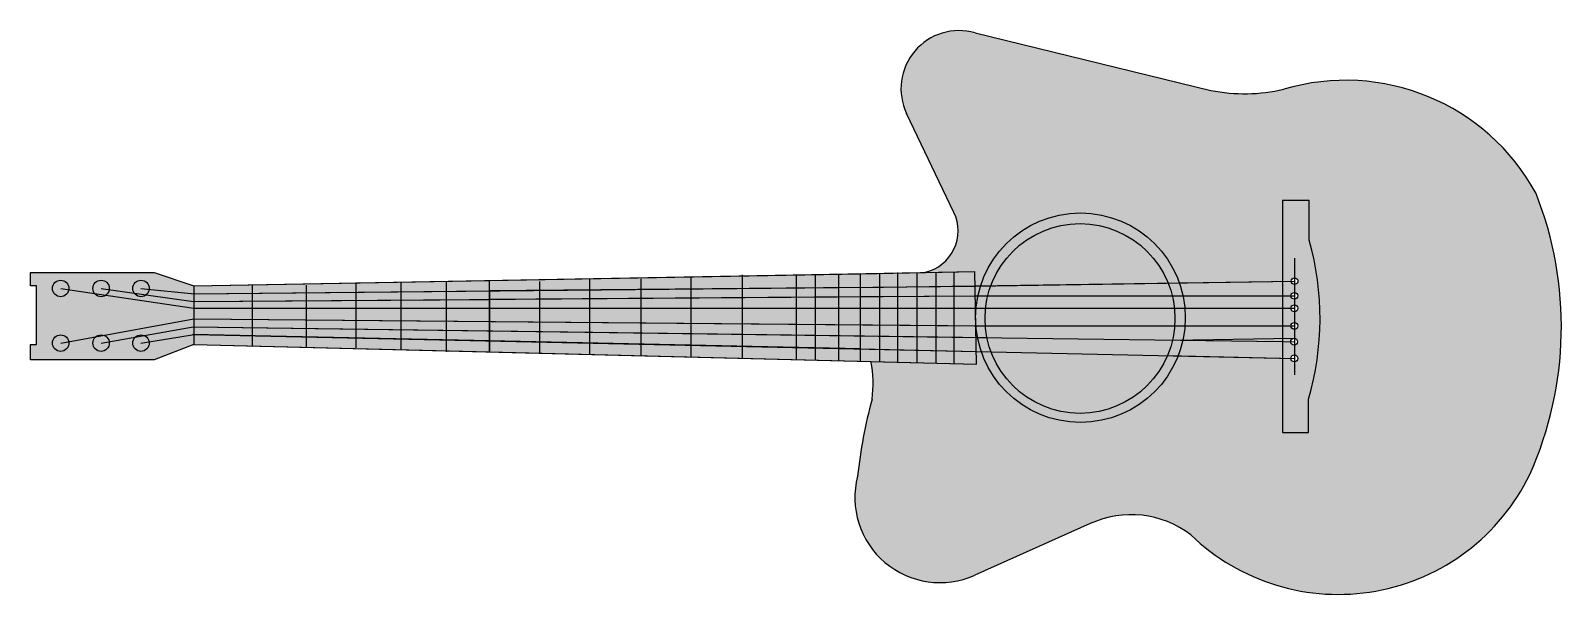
# Model space of a CAD drawing. Header units: millimetres. Extents: x -655 to 237, y -11 to 318.
import ezdxf

# ---------------------------------------------------------------- set-up
doc = ezdxf.new("R2010")
doc.units = ezdxf.units.MM
doc.header["$LTSCALE"] = 0.5
doc.layers.add('尺寸标注', color=7, linetype='Continuous', lineweight=25)

msp = doc.modelspace()

# ---------------------------------------------------------------- hatches: boundary and pattern name
at = {"layer": '尺寸标注', "true_color": 0x4554a5}
h = msp.add_hatch(color=175, dxfattribs=at)
h.dxf.hatch_style = 1
h.paths.add_polyline_path([(222.02, 222.93, 0.354551), (75.03, 283.67, -0.10595), (32.6, 283.03), (-104.79, 316.58, 0.64754), (-144.69, 269.56), (-117.15, 211.92, -0.477142), (-133.79, 177), (-105, 177.54), (-104.83, 168.81), (-101.66, 168.87, -0.720899), (14.2, 170.73), (74.28, 171.7), (74.28, 218.77), (89.9, 218.77), (89.9, 195.65, -0.140193), (89.43, 102.96), (89.43, 83.53), (74.28, 83.53), (74.28, 126.96), (13.46, 128.29, -0.699167), (-101.22, 130.79), (-104.12, 130.85), (-103.98, 123.46), (-165.48, 124.99, -0.081708), (-164.81, 102.96, 0.041487), (-173.26, 58.13, 0.629102), (-105.03, 0.35), (-37.76, 30.43, -0.278081), (20.81, 23.91, 0.510445), (218.4, 59.11, 0.20177)])
at = {"layer": '尺寸标注'}
h = msp.add_hatch(color=256, dxfattribs=at)
h.dxf.hatch_style = 1
h.set_gradient(color1=(69, 84, 165), color2=(0, 0, 0), tint=1, name='CYLINDER')
h.paths.add_polyline_path([(75.03, 283.67, -0.10595), (32.6, 283.03), (-104.79, 316.58, 0.64754), (-144.69, 269.56), (-117.15, 211.92, -0.477142), (-133.79, 177), (-105, 177.54), (-104.83, 168.81), (-101.66, 168.87, -0.720899), (14.2, 170.73), (74.28, 171.7), (74.28, 218.77), (89.9, 218.77), (89.9, 195.65, -0.140193), (89.43, 102.96), (89.43, 83.53), (74.28, 83.53), (74.28, 126.96), (13.46, 128.29, -0.699167), (-101.22, 130.79), (-104.12, 130.85), (-103.98, 123.46), (-165.48, 124.99, -0.081708), (-164.81, 102.96, 0.041487), (-173.26, 58.13, 0.629102), (-105.03, 0.35), (-37.76, 30.43, -0.278081), (20.81, 23.91, 0.510445), (218.4, 59.11, 0.20177), (222.02, 222.93, 0.354551)])
h = msp.add_hatch(color=256, dxfattribs=at)
h.dxf.hatch_style = 1
h.set_gradient(color1=(237, 31, 36), color2=(0, 0, 0), tint=1, name='CYLINDER')
h.paths.add_polyline_path([(75.03, 283.67, -0.10595), (32.6, 283.03), (-104.79, 316.58, 0.64754), (-144.69, 269.56), (-117.15, 211.92, -0.477142), (-133.79, 177), (-105, 177.54), (-104.83, 168.81), (-101.66, 168.87, -0.720899), (14.2, 170.73), (74.28, 171.7), (74.28, 218.77), (89.9, 218.77), (89.9, 195.65, -0.140193), (89.43, 102.96), (89.43, 83.53), (74.28, 83.53), (74.28, 126.96), (13.46, 128.29, -0.699167), (-101.22, 130.79), (-104.12, 130.85), (-103.98, 123.46), (-165.48, 124.99, -0.081708), (-164.81, 102.96, 0.041487), (-173.26, 58.13, 0.629102), (-105.03, 0.35), (-37.76, 30.43, -0.278081), (20.81, 23.91, 0.510445), (218.4, 59.11, 0.20177), (222.02, 222.93, 0.354551)])
h = msp.add_hatch(color=256, dxfattribs=at)
h.dxf.hatch_style = 1
h.set_gradient(color1=(205, 105, 40), color2=(0, 0, 0), tint=1)
h.paths.add_polyline_path([(89.9, 195.65), (89.9, 218.77), (74.28, 218.77), (74.28, 171.7), (79.32, 171.78, -1.008082), (83.32, 171.81, -0.43032), (81.21, 169.81), (81.21, 165.26, -0.414214), (83.21, 163.26, -0.414214), (81.21, 161.26), (81.21, 158.01, -0.414214), (83.21, 156.01, -0.414214), (81.21, 154.01), (81.21, 147.74, -0.414214), (83.21, 145.74, -0.414214), (81.21, 143.74), (81.21, 138.53, -0.39619), (83.08, 136.53, -0.39619), (81.21, 134.54), (81.21, 128.81, -0.414214), (83.21, 126.81, -1.010947), (79.21, 126.86), (74.28, 126.96), (74.28, 83.53), (89.43, 83.53), (89.43, 102.96, 0.140193)])
at = {"layer": '尺寸标注', "true_color": 0xed1f24}
h = msp.add_hatch(color=240, dxfattribs=at)
h.dxf.hatch_style = 1
h.paths.add_polyline_path([(-95.5, 130.66), (-101.22, 130.79, 0.699167), (13.46, 128.29), (7.27, 128.42, -0.67786)])
h.paths.add_polyline_path([(-97.88, 138.94), (-103.4, 139.01, 0.034875), (-101.22, 130.79), (-95.5, 130.66, -0.038958)])
h.paths.add_polyline_path([(-98.84, 145.74), (-104.3, 145.74, 0.027813), (-103.4, 139.01), (-97.88, 138.94, -0.031065)])
h.paths.add_polyline_path([(-99.01, 150.03, -0.027065), (-98.68, 156.01), (-104.24, 156.01, 0.022586), (-104.49, 150.5), (-104.45, 148.21, 0.010135), (-104.3, 145.74), (-98.84, 145.74, -0.01941)])
h.paths.add_polyline_path([(-97.4, 163.26), (-103.14, 163.26, 0.030056), (-104.24, 156.01), (-98.68, 156.01, -0.03331)])
h.paths.add_polyline_path([(-95.67, 168.96), (-101.66, 168.87, 0.023742), (-103.14, 163.26), (-97.4, 163.26, -0.026942)])
h.paths.add_polyline_path([(7.69, 170.63), (14.2, 170.73, 0.720899), (-101.66, 168.87), (-95.67, 168.96, -0.688205)])
h.paths.add_polyline_path([(17.65, 150.5, 0.022586), (17.4, 156.01), (11.34, 156.01, -0.027065), (11.66, 150.03, -0.01941), (11.5, 145.74), (17.46, 145.74, 0.019509)])
h.paths.add_polyline_path([(16.3, 163.26), (10.06, 163.26, -0.03331), (11.34, 156.01), (17.4, 156.01, 0.030056)])
h.paths.add_polyline_path([(14.2, 170.73), (7.69, 170.63, -0.034999), (10.06, 163.26), (16.3, 163.26, 0.031798)])
h.paths.add_polyline_path([(17.46, 145.74), (11.5, 145.74, -0.037793), (10.22, 137.48), (16.23, 137.4, 0.03454)])
h.paths.add_polyline_path([(16.23, 137.4), (10.22, 137.48, -0.043131), (7.27, 128.42), (13.46, 128.29, 0.039047)])
h = msp.add_hatch(color=240, dxfattribs=at)
h.dxf.hatch_style = 1
h.paths.add_polyline_path([(16.3, 163.26), (10.06, 163.26, -0.03331), (11.34, 156.01), (17.4, 156.01, 0.030056)])
h.paths.add_polyline_path([(17.65, 150.5, 0.022586), (17.4, 156.01), (11.34, 156.01, -0.027065), (11.66, 150.03, -0.01941), (11.5, 145.74), (17.46, 145.74, 0.019509)])
h.paths.add_polyline_path([(17.46, 145.74), (11.5, 145.74, -0.037793), (10.22, 137.48), (16.23, 137.4, 0.03454)])
h.paths.add_polyline_path([(16.23, 137.4), (10.22, 137.48, -0.043131), (7.27, 128.42), (13.46, 128.29, 0.039047)])
h.paths.add_polyline_path([(13.46, 128.29), (7.27, 128.42, -0.67786), (-95.5, 130.66), (-101.22, 130.79, 0.699167)])
h.paths.add_polyline_path([(-97.88, 138.94), (-103.4, 139.01, 0.034875), (-101.22, 130.79), (-95.5, 130.66, -0.038958)])
h.paths.add_polyline_path([(-98.84, 145.74), (-104.3, 145.74, 0.027813), (-103.4, 139.01), (-97.88, 138.94, -0.031065)])
h.paths.add_polyline_path([(-99.01, 150.03, -0.027065), (-98.68, 156.01), (-104.24, 156.01, 0.022586), (-104.49, 150.5), (-104.45, 148.21, 0.010135), (-104.3, 145.74), (-98.84, 145.74, -0.01941)])
h.paths.add_polyline_path([(-97.4, 163.26), (-103.14, 163.26, 0.030056), (-104.24, 156.01), (-98.68, 156.01, -0.03331)])
h.paths.add_polyline_path([(-95.67, 168.96), (-101.66, 168.87, 0.023742), (-103.14, 163.26), (-97.4, 163.26, -0.026942)])
h.paths.add_polyline_path([(7.69, 170.63), (14.2, 170.73, 0.720899), (-101.66, 168.87), (-95.67, 168.96, -0.688205)])
h.paths.add_polyline_path([(14.2, 170.73), (7.69, 170.63, -0.034999), (10.06, 163.26), (16.3, 163.26, 0.031798)])
at = {"layer": '尺寸标注', "true_color": 0xddb3d4}
h = msp.add_hatch(color=254, dxfattribs=at)
h.dxf.hatch_style = 1
h.paths.add_polyline_path([(-95.67, 168.96), (7.69, 170.63, 0.688205)])
at = {"layer": '尺寸标注', "true_color": 0xd19cc7}
h = msp.add_hatch(color=9, dxfattribs=at)
h.dxf.hatch_style = 1
h.paths.add_polyline_path([(-95.67, 168.96), (7.69, 170.63, 0.688205)])
at = {"layer": '尺寸标注', "true_color": 0xf4ee51}
h = msp.add_hatch(color=41, dxfattribs=at)
h.dxf.hatch_style = 1
h.paths.add_polyline_path([(-95.67, 168.96), (7.69, 170.63, 0.688205)])
at = {"layer": '尺寸标注', "true_color": 0x4554a5}
h = msp.add_hatch(color=175, dxfattribs=at)
h.dxf.hatch_style = 1
h.paths.add_polyline_path([(-611.28, 163.65, -0.400411), (-617.83, 164.63), (-632.84, 166.86, -0.928573), (-642.39, 167.57, -1), (-632.79, 167.57, -0.037036), (-632.84, 166.86), (-617.83, 164.63, -0.16677), (-618.84, 167.57, -1), (-609.24, 167.57, -0.034704), (-609.29, 166.91), (-594.76, 164.88, -0.150023), (-595.59, 167.57, -1.051507), (-586.01, 167.09), (-560.07, 164.48), (-560.07, 169.01), (-583.04, 176.77), (-655.1, 176.77), (-655.1, 169.01), (-651.66, 169.01), (-651.66, 134.81), (-655.1, 134.81), (-655.1, 125.91), (-583.04, 125.91), (-560.07, 134.81), (-560.07, 140.74), (-586.05, 136.46, -0.040896), (-585.99, 135.68, -1), (-595.59, 135.68, -0.210453), (-594.03, 139.22), (-609.32, 136.51, -0.043804), (-609.24, 135.68, -1), (-618.84, 135.68, -0.228089), (-617.04, 139.43), (-632.87, 136.54, -0.04517), (-632.79, 135.68, -1), (-642.39, 135.68, -0.913565), (-632.87, 136.54), (-617.04, 139.43, -0.251739), (-612.57, 140.24), (-560.07, 149.83), (-560.07, 156.01)])
at = {"layer": '尺寸标注', "true_color": 0x000000}
h = msp.add_hatch(color=18, dxfattribs=at)
h.dxf.hatch_style = 1
h.paths.add_polyline_path([(-560.07, 156.01), (-611.28, 163.65, -0.400411), (-617.83, 164.63), (-632.84, 166.86, -0.928573), (-642.39, 167.57, -1.076921), (-632.84, 166.86), (-617.83, 164.63, -0.16677), (-618.84, 167.57, -1.071903), (-609.29, 166.91), (-594.76, 164.88, -0.150023), (-595.59, 167.57, -1.051507), (-586.01, 167.09), (-560.07, 164.48), (-560.07, 169.01), (-583.04, 176.77), (-655.1, 176.77), (-655.1, 169.01), (-651.66, 169.01), (-651.66, 134.81), (-655.1, 134.81), (-655.1, 125.91), (-583.04, 125.91), (-560.07, 134.81), (-560.07, 140.74), (-586.05, 136.46, -0.040896), (-585.99, 135.68, -1), (-595.59, 135.68, -0.210453), (-594.03, 139.22), (-609.32, 136.51, -0.043804), (-609.24, 135.68, -1), (-618.84, 135.68, -0.228089), (-617.04, 139.43), (-632.87, 136.54, -0.04517), (-632.79, 135.68, -1), (-642.39, 135.68, -0.913565), (-632.87, 136.54), (-617.04, 139.43, -0.251739), (-612.57, 140.24), (-560.07, 149.83)])
at = {"layer": '尺寸标注', "true_color": 0x636466}
h = msp.add_hatch(color=251, dxfattribs=at)
h.dxf.hatch_style = 1
h.paths.add_polyline_path([(-611.28, 163.65, -0.400411), (-617.83, 164.63), (-632.84, 166.86, -0.928573), (-642.39, 167.57, -1.076921), (-632.84, 166.86), (-617.83, 164.63, -0.16677), (-618.84, 167.57, -1.071903), (-609.29, 166.91), (-594.76, 164.88, -0.150023), (-595.59, 167.57, -1.051507), (-586.01, 167.09), (-560.07, 164.48), (-560.07, 169.01), (-583.04, 176.77), (-655.1, 176.77), (-655.1, 169.01), (-651.66, 169.01), (-651.66, 134.81), (-655.1, 134.81), (-655.1, 125.91), (-583.04, 125.91), (-560.07, 134.81), (-560.07, 140.74), (-586.05, 136.46, -0.040896), (-585.99, 135.68, -1), (-595.59, 135.68, -0.210453), (-594.03, 139.22), (-609.32, 136.51, -0.043804), (-609.24, 135.68, -1), (-618.84, 135.68, -0.228089), (-617.04, 139.43), (-632.87, 136.54, -0.04517), (-632.79, 135.68, -1), (-642.39, 135.68, -0.913565), (-632.87, 136.54), (-617.04, 139.43, -0.251739), (-612.57, 140.24), (-560.07, 149.83), (-560.07, 156.01)])
at = {"layer": '尺寸标注', "true_color": 0xcd2027}
h = msp.add_hatch(color=242, dxfattribs=at)
h.dxf.hatch_style = 1
h.paths.add_polyline_path([(-560.07, 149.83), (-560.07, 156.01), (-611.28, 163.65, -0.400411), (-617.83, 164.63), (-632.84, 166.86, -0.928573), (-642.39, 167.57, -1.076921), (-632.84, 166.86), (-617.83, 164.63, -0.16677), (-618.84, 167.57, -1.071903), (-609.29, 166.91), (-594.76, 164.88, -0.150023), (-595.59, 167.57, -1.051507), (-586.01, 167.09), (-560.07, 164.48), (-560.07, 169.01), (-583.04, 176.77), (-655.1, 176.77), (-655.1, 169.01), (-651.66, 169.01), (-651.66, 134.81), (-655.1, 134.81), (-655.1, 125.91), (-583.04, 125.91), (-560.07, 134.81), (-560.07, 140.74), (-586.05, 136.46, -0.040896), (-585.99, 135.68, -1), (-595.59, 135.68, -0.210453), (-594.03, 139.22), (-609.32, 136.51, -0.043804), (-609.24, 135.68, -1), (-618.84, 135.68, -0.228089), (-617.04, 139.43), (-632.87, 136.54, -0.04517), (-632.79, 135.68, -1), (-642.39, 135.68, -0.913565), (-632.87, 136.54), (-617.04, 139.43, -0.251739), (-612.57, 140.24)])
at = {"layer": '尺寸标注'}
h = msp.add_hatch(color=256, dxfattribs=at)
h.dxf.hatch_style = 1
h.set_gradient(color1=(237, 31, 36), color2=(0, 0, 0), tint=1, name='INVCYLINDER')
h.paths.add_polyline_path([(-560.07, 149.83), (-560.07, 156.01), (-611.28, 163.65, -0.400411), (-617.83, 164.63), (-632.84, 166.86, -0.928573), (-642.39, 167.57, -1.076921), (-632.84, 166.86), (-617.83, 164.63, -0.16677), (-618.84, 167.57, -1.071903), (-609.29, 166.91), (-594.76, 164.88, -0.150023), (-595.59, 167.57, -1.051507), (-586.01, 167.09), (-560.07, 164.48), (-560.07, 169.01), (-583.04, 176.77), (-655.1, 176.77), (-655.1, 169.01), (-651.66, 169.01), (-651.66, 134.81), (-655.1, 134.81), (-655.1, 125.91), (-583.04, 125.91), (-560.07, 134.81), (-560.07, 140.74), (-586.05, 136.46, -0.040896), (-585.99, 135.68, -1), (-595.59, 135.68, -0.210453), (-594.03, 139.22), (-609.32, 136.51, -0.043804), (-609.24, 135.68, -1), (-618.84, 135.68, -0.228089), (-617.04, 139.43), (-632.87, 136.54, -0.04517), (-632.79, 135.68, -1), (-642.39, 135.68, -0.913565), (-632.87, 136.54), (-617.04, 139.43, -0.251739), (-612.57, 140.24)])
at = {"layer": '尺寸标注', "true_color": 0xcd6928}
h = msp.add_hatch(color=32, dxfattribs=at)
h.dxf.hatch_style = 1
h.paths.add_polyline_path([(-642.39, 167.57, 1), (-632.79, 167.57, 1)])
h.paths.add_polyline_path([(-618.84, 167.57, 0.16677), (-617.83, 164.63), (-611.28, 163.65, 0.243962), (-609.24, 167.57, 1)])
h.paths.add_polyline_path([(-595.59, 167.57, 0.150023), (-594.76, 164.88), (-587.7, 163.89, 0.221827), (-585.99, 167.57, 1)])
h.paths.add_polyline_path([(-585.99, 135.68, 0.303841), (-588.96, 140.11), (-594.03, 139.22, 0.210453), (-595.59, 135.68, 1)])
h.paths.add_polyline_path([(-609.24, 135.68, 0.325331), (-612.57, 140.24), (-617.04, 139.43, 0.228089), (-618.84, 135.68, 1)])
h.paths.add_polyline_path([(-632.79, 135.68, 1), (-642.39, 135.68, 1)])
at = {"layer": '尺寸标注'}
h = msp.add_hatch(color=256, dxfattribs=at)
h.dxf.hatch_style = 1
h.set_gradient(color1=(241, 235, 31), color2=(0, 0, 0), tint=1, name='CYLINDER')
h.paths.add_polyline_path([(-387.64, 172.24), (-413.08, 171.76), (-413.08, 165.84), (-387.64, 166.09)])
h.paths.add_polyline_path([(-387.64, 166.09), (-413.08, 165.84), (-413.08, 161.08), (-387.64, 161.26)])
h.paths.add_polyline_path([(-387.64, 156.01), (-413.08, 156.01), (-413.07, 148.51), (-387.64, 148.28)])
h.paths.add_polyline_path([(-387.64, 161.26), (-413.08, 161.08), (-413.08, 156.01), (-387.64, 156.01)])
h.paths.add_polyline_path([(-387.64, 148.28), (-413.07, 148.51), (-413.07, 143.17), (-387.64, 142.83)])
h.paths.add_polyline_path([(-387.64, 142.83), (-413.07, 143.17), (-413.07, 137.58), (-387.64, 137.02)])
h.paths.add_polyline_path([(-387.64, 137.02), (-413.07, 137.58), (-413.07, 131.16), (-387.64, 130.52)])
h.paths.add_polyline_path([(-413.07, 137.58), (-439.24, 138.15), (-439.24, 131.81), (-413.07, 131.16)])
h.paths.add_polyline_path([(-413.07, 143.17), (-439.24, 143.53), (-439.24, 138.15), (-413.07, 137.58)])
h.paths.add_polyline_path([(-413.07, 148.51), (-439.24, 148.74), (-439.24, 143.53), (-413.07, 143.17)])
h.paths.add_polyline_path([(-413.08, 156.01), (-439.24, 156.01), (-439.24, 148.74), (-413.07, 148.51)])
h.paths.add_polyline_path([(-413.08, 161.08), (-439.24, 160.9), (-439.24, 156.01), (-413.08, 156.01)])
h.paths.add_polyline_path([(-413.08, 165.84), (-439.24, 165.59), (-439.24, 160.9), (-413.08, 161.08)])
h.paths.add_polyline_path([(-439.24, 165.59), (-439.24, 171.27), (-413.08, 171.76), (-413.08, 165.84)])
h.paths.add_polyline_path([(-439.24, 171.27), (-465.41, 170.78), (-465.41, 165.34), (-439.24, 165.59)])
h.paths.add_polyline_path([(-439.24, 160.9), (-465.41, 160.72), (-465.41, 156.01), (-439.24, 156.01)])
h.paths.add_polyline_path([(-439.24, 165.59), (-465.41, 165.34), (-465.41, 160.72), (-439.24, 160.9)])
h.paths.add_polyline_path([(-439.24, 156.01), (-465.41, 156.01), (-465.41, 148.98), (-439.24, 148.74)])
h.paths.add_polyline_path([(-439.24, 148.74), (-465.41, 148.98), (-465.41, 143.88), (-439.24, 143.53)])
h.paths.add_polyline_path([(-439.24, 143.53), (-465.41, 143.88), (-465.41, 138.72), (-439.24, 138.15)])
h.paths.add_polyline_path([(-439.24, 138.15), (-465.41, 138.72), (-465.41, 132.46), (-439.24, 131.81)])
h.paths.add_polyline_path([(-465.41, 138.72), (-494.57, 139.35), (-494.57, 133.18), (-465.41, 132.46)])
h.paths.add_polyline_path([(-465.41, 143.88), (-494.57, 144.27), (-494.57, 139.35), (-465.41, 138.72)])
h.paths.add_polyline_path([(-465.41, 148.98), (-494.57, 149.24), (-494.57, 144.27), (-465.41, 143.88)])
h.paths.add_polyline_path([(-465.41, 156.01), (-494.57, 156.01), (-494.57, 149.24), (-465.41, 148.98)])
h.paths.add_polyline_path([(-465.41, 160.72), (-494.57, 160.51), (-494.57, 156.01), (-465.41, 156.01)])
h.paths.add_polyline_path([(-465.41, 165.34), (-494.57, 165.06), (-494.57, 160.51), (-465.41, 160.72)])
h.paths.add_polyline_path([(-465.41, 170.78), (-525.98, 169.65), (-525.98, 164.75), (-465.41, 165.34)])
h.paths.add_polyline_path([(-494.57, 165.06), (-525.98, 164.75), (-525.98, 160.29), (-494.57, 160.51)])
h.paths.add_polyline_path([(-494.57, 156.01), (-525.98, 156.01), (-525.98, 149.52), (-494.57, 149.24)])
h.paths.add_polyline_path([(-494.57, 160.51), (-525.98, 160.29), (-525.98, 156.01), (-494.57, 156.01)])
h.paths.add_polyline_path([(-494.57, 149.24), (-525.98, 149.52), (-525.98, 144.69), (-494.57, 144.27)])
h.paths.add_polyline_path([(-494.57, 144.27), (-525.98, 144.69), (-525.98, 140.04), (-494.57, 139.35)])
h.paths.add_polyline_path([(-494.57, 139.35), (-525.98, 140.04), (-525.98, 133.97), (-494.57, 133.18)])
h.paths.add_polyline_path([(-525.98, 140.04), (-559.88, 140.78), (-560.07, 140.74), (-560.07, 134.81), (-525.98, 133.97)])
h.paths.add_polyline_path([(-525.98, 149.52), (-560.07, 149.83), (-560.07, 145.15), (-525.98, 144.69)])
h.paths.add_polyline_path([(-525.98, 144.69), (-560.07, 145.15), (-560.07, 140.78), (-525.98, 140.04)])
h.paths.add_polyline_path([(-525.98, 156.01), (-560.07, 156.01), (-560.07, 149.83), (-525.98, 149.52)])
h.paths.add_polyline_path([(-525.98, 160.29), (-560.07, 160.05), (-560.07, 156.01), (-525.98, 156.01)])
h.paths.add_polyline_path([(-525.98, 164.75), (-560.07, 164.42), (-560.07, 160.05), (-525.98, 160.29)])
h.paths.add_polyline_path([(-525.98, 169.65), (-560.07, 169.01), (-560.07, 164.48), (-559.59, 164.43), (-525.98, 164.75)])
h = msp.add_hatch(color=256, dxfattribs=at)
h.dxf.hatch_style = 1
h.set_gradient(color1=(241, 235, 31), color2=(0, 0, 0), tint=1, name='CYLINDER')
h.paths.add_polyline_path([(-171.54, 176.29), (-184.25, 176.05), (-184.25, 168.05), (-171.54, 168.17)])
h.paths.add_polyline_path([(-171.54, 168.17), (-184.25, 168.05), (-184.25, 162.7), (-171.54, 162.79)])
h.paths.add_polyline_path([(-171.54, 162.79), (-184.25, 162.7), (-184.25, 156.01), (-171.54, 156.01)])
h.paths.add_polyline_path([(-171.54, 156.01), (-184.25, 156.01), (-184.25, 146.45), (-171.54, 146.33)])
h.paths.add_polyline_path([(-171.54, 146.33), (-184.25, 146.45), (-184.25, 140.1), (-171.54, 139.93)])
h.paths.add_polyline_path([(-171.54, 139.93), (-184.25, 140.1), (-184.25, 132.59), (-171.54, 132.32)])
h.paths.add_polyline_path([(-171.54, 125.14), (-184.25, 125.46), (-184.25, 132.59), (-171.54, 132.32)])
h.paths.add_polyline_path([(-184.25, 132.59), (-197.71, 132.89), (-197.71, 125.79), (-184.25, 125.46)])
h.paths.add_polyline_path([(-184.25, 140.1), (-197.72, 140.28), (-197.71, 132.89), (-184.25, 132.59)])
h.paths.add_polyline_path([(-184.25, 146.45), (-197.72, 146.57), (-197.72, 140.28), (-184.25, 140.1)])
h.paths.add_polyline_path([(-184.25, 156.01), (-197.72, 156.01), (-197.72, 146.57), (-184.25, 146.45)])
h.paths.add_polyline_path([(-184.25, 162.7), (-197.73, 162.61), (-197.72, 156.01), (-184.25, 156.01)])
h.paths.add_polyline_path([(-184.25, 168.05), (-197.73, 167.92), (-197.73, 162.61), (-184.25, 162.7)])
h.paths.add_polyline_path([(-184.25, 176.05), (-197.73, 175.8), (-197.73, 167.92), (-184.25, 168.05)])
h.paths.add_polyline_path([(-197.73, 175.8), (-208.93, 175.59), (-208.93, 167.81), (-197.73, 167.92)])
h.paths.add_polyline_path([(-197.73, 167.92), (-208.93, 167.81), (-208.93, 162.53), (-197.73, 162.61)])
h.paths.add_polyline_path([(-197.73, 162.61), (-208.93, 162.53), (-208.93, 156.01), (-197.72, 156.01)])
h.paths.add_polyline_path([(-197.72, 156.01), (-208.93, 156.01), (-208.93, 146.67), (-197.72, 146.57)])
h.paths.add_polyline_path([(-197.72, 146.57), (-208.93, 146.67), (-208.93, 140.43), (-197.72, 140.28)])
h.paths.add_polyline_path([(-197.72, 140.28), (-208.93, 140.43), (-208.93, 133.13), (-197.71, 132.89)])
h.paths.add_polyline_path([(-197.71, 132.89), (-208.93, 133.13), (-208.93, 126.07), (-197.71, 125.79)])
h.paths.add_polyline_path([(-208.93, 133.13), (-240.33, 133.82), (-240.33, 126.85), (-208.93, 126.07)])
h.paths.add_polyline_path([(-208.93, 140.43), (-240.33, 140.85), (-240.33, 133.82), (-208.93, 133.13)])
h.paths.add_polyline_path([(-208.93, 146.67), (-240.33, 146.95), (-240.33, 140.85), (-208.93, 140.43)])
h.paths.add_polyline_path([(-208.93, 156.01), (-240.33, 156.01), (-240.33, 146.95), (-208.93, 146.67)])
h.paths.add_polyline_path([(-208.93, 162.53), (-240.33, 162.3), (-240.33, 156.01), (-208.93, 156.01)])
h.paths.add_polyline_path([(-208.93, 167.81), (-240.33, 167.51), (-240.33, 162.3), (-208.93, 162.53)])
h.paths.add_polyline_path([(-208.93, 175.59), (-240.33, 175), (-240.33, 167.51), (-208.93, 167.81)])
h.paths.add_polyline_path([(-240.33, 175), (-270.24, 174.44), (-270.25, 167.22), (-240.33, 167.51)])
h.paths.add_polyline_path([(-240.33, 167.51), (-270.25, 167.22), (-270.25, 162.09), (-240.33, 162.3)])
h.paths.add_polyline_path([(-240.33, 162.3), (-270.25, 162.09), (-270.26, 156.01), (-240.33, 156.01)])
h.paths.add_polyline_path([(-240.33, 156.01), (-270.26, 156.01), (-270.27, 147.22), (-240.33, 146.95)])
h.paths.add_polyline_path([(-240.33, 146.95), (-270.27, 147.22), (-270.27, 141.25), (-240.33, 140.85)])
h.paths.add_polyline_path([(-240.33, 140.85), (-270.27, 141.25), (-270.28, 134.47), (-240.33, 133.82)])
h.paths.add_polyline_path([(-240.33, 133.82), (-270.28, 134.47), (-270.28, 127.6), (-240.33, 126.85)])
h.paths.add_polyline_path([(-270.24, 174.44), (-329.32, 173.33), (-329.32, 166.65), (-270.25, 167.22)])
h.paths.add_polyline_path([(-270.25, 167.22), (-299.41, 166.94), (-299.41, 161.89), (-270.25, 162.09)])
h.paths.add_polyline_path([(-299.41, 166.94), (-329.32, 166.65), (-329.32, 161.68), (-299.41, 161.89)])
h.paths.add_polyline_path([(-299.41, 161.89), (-329.32, 161.68), (-329.32, 156.01), (-299.41, 156.01)])
h.paths.add_polyline_path([(-270.25, 162.09), (-299.41, 161.89), (-299.41, 156.01), (-270.26, 156.01)])
h.paths.add_polyline_path([(-299.41, 156.01), (-329.32, 156.01), (-329.32, 147.75), (-299.41, 147.48)])
h.paths.add_polyline_path([(-270.26, 156.01), (-299.41, 156.01), (-299.41, 147.48), (-270.27, 147.22)])
h.paths.add_polyline_path([(-299.41, 147.48), (-329.32, 147.75), (-329.32, 142.05), (-299.41, 141.65)])
h.paths.add_polyline_path([(-270.27, 147.22), (-299.41, 147.48), (-299.41, 141.65), (-270.27, 141.25)])
h.paths.add_polyline_path([(-299.41, 141.65), (-329.32, 142.05), (-329.32, 135.75), (-299.41, 135.1)])
h.paths.add_polyline_path([(-270.27, 141.25), (-299.41, 141.65), (-299.41, 135.1), (-270.28, 134.47)])
h.paths.add_polyline_path([(-299.41, 135.1), (-329.32, 135.75), (-329.32, 129.07), (-299.41, 128.33)])
h.paths.add_polyline_path([(-270.28, 134.47), (-299.41, 135.1), (-299.41, 128.33), (-270.28, 127.6)])
h.paths.add_polyline_path([(-329.32, 173.33), (-387.64, 172.24), (-387.64, 166.09), (-329.32, 166.65)])
h.paths.add_polyline_path([(-329.32, 166.65), (-358.48, 166.37), (-358.48, 161.47), (-329.32, 161.68)])
h.paths.add_polyline_path([(-358.48, 166.37), (-387.64, 166.09), (-387.64, 161.26), (-358.48, 161.47)])
h.paths.add_polyline_path([(-358.48, 161.47), (-387.64, 161.26), (-387.64, 156.01), (-358.48, 156.01)])
h.paths.add_polyline_path([(-329.32, 161.68), (-358.48, 161.47), (-358.48, 156.01), (-329.32, 156.01)])
h.paths.add_polyline_path([(-329.32, 156.01), (-358.48, 156.01), (-358.48, 148.02), (-329.32, 147.75)])
h.paths.add_polyline_path([(-358.48, 156.01), (-387.64, 156.01), (-387.64, 148.28), (-358.48, 148.02)])
h.paths.add_polyline_path([(-358.48, 148.02), (-387.64, 148.28), (-387.64, 142.83), (-358.48, 142.44)])
h.paths.add_polyline_path([(-329.32, 147.75), (-358.48, 148.02), (-358.48, 142.44), (-329.32, 142.05)])
h.paths.add_polyline_path([(-358.48, 142.44), (-387.64, 142.83), (-387.64, 137.02), (-358.48, 136.39)])
h.paths.add_polyline_path([(-329.32, 142.05), (-358.48, 142.44), (-358.48, 136.39), (-329.32, 135.75)])
h.paths.add_polyline_path([(-358.48, 136.39), (-387.64, 137.02), (-387.64, 130.52), (-358.48, 129.8)])
h.paths.add_polyline_path([(-329.32, 135.75), (-358.48, 136.39), (-358.48, 129.8), (-329.32, 129.07)])
h = msp.add_hatch(color=256, dxfattribs=at)
h.dxf.hatch_style = 1
h.set_gradient(color1=(241, 235, 31), color2=(0, 0, 0), tint=1)
h.paths.add_polyline_path([(-105, 177.54), (-116.95, 177.31), (-116.95, 168.7), (-105.14, 168.81), (-104.83, 168.81)])
h.paths.add_polyline_path([(-116.95, 177.31), (-127.42, 177.12), (-127.42, 168.59), (-116.95, 168.7)])
h.paths.add_polyline_path([(-104.83, 168.81), (-105.14, 168.81), (-116.95, 168.7), (-116.95, 163.18), (-104.73, 163.26)])
h.paths.add_polyline_path([(-116.95, 168.7), (-127.42, 168.59), (-127.42, 163.1), (-116.95, 163.18)])
h.paths.add_polyline_path([(-116.95, 163.18), (-127.42, 163.1), (-127.42, 156.01), (-116.95, 156.01)])
h.paths.add_polyline_path([(-104.73, 163.26), (-104.86, 163.26), (-116.95, 163.18), (-116.95, 156.01), (-104.59, 156.01)])
h.paths.add_polyline_path([(-104.59, 156.01), (-116.95, 156.01), (-116.95, 145.84), (-105.43, 145.74), (-104.4, 145.74), (-104.45, 148.21, -0.009372), (-104.49, 150.5)])
h.paths.add_polyline_path([(-116.95, 156.01), (-127.42, 156.01), (-127.42, 145.94), (-116.95, 145.84)])
h.paths.add_polyline_path([(-116.95, 145.84), (-127.42, 145.94), (-127.42, 139.33), (-116.95, 139.19)])
h.paths.add_polyline_path([(-104.4, 145.74), (-105.43, 145.74), (-116.95, 145.84), (-116.95, 139.19), (-104.27, 139.02)])
h.paths.add_polyline_path([(-104.27, 139.02), (-116.95, 139.19), (-116.95, 131.13), (-104.12, 130.85)])
h.paths.add_polyline_path([(-116.95, 139.19), (-127.42, 139.33), (-127.42, 131.36), (-116.95, 131.13)])
h.paths.add_polyline_path([(-116.95, 131.13), (-127.42, 131.36), (-127.42, 124.04), (-116.95, 123.78)])
h.paths.add_polyline_path([(-104.12, 130.85), (-116.95, 131.13), (-116.95, 123.78), (-103.98, 123.46)])
h.paths.add_polyline_path([(-127.42, 131.36), (-149.85, 131.85), (-149.85, 124.6), (-127.42, 124.04)])
h.paths.add_polyline_path([(-127.42, 139.33), (-138.64, 139.49), (-138.64, 131.6), (-127.42, 131.36)])
h.paths.add_polyline_path([(-127.42, 145.94), (-138.64, 146.04), (-138.64, 139.49), (-127.42, 139.33)])
h.paths.add_polyline_path([(-127.42, 156.01), (-138.64, 156.01), (-138.64, 146.04), (-127.42, 145.94)])
h.paths.add_polyline_path([(-127.42, 163.1), (-138.64, 163.02), (-138.64, 156.01), (-127.42, 156.01)])
h.paths.add_polyline_path([(-127.42, 168.59), (-138.64, 168.49), (-138.64, 163.02), (-127.42, 163.1)])
h.paths.add_polyline_path([(-127.42, 177.12), (-138.64, 176.91), (-138.64, 168.49), (-127.42, 168.59)])
h.paths.add_polyline_path([(-138.64, 176.91), (-149.85, 176.7), (-149.85, 168.38), (-138.64, 168.49)])
h.paths.add_polyline_path([(-138.64, 163.02), (-149.85, 162.94), (-149.85, 156.01), (-138.64, 156.01)])
h.paths.add_polyline_path([(-138.64, 168.49), (-149.85, 168.38), (-149.85, 162.94), (-138.64, 163.02)])
h.paths.add_polyline_path([(-138.64, 156.01), (-149.85, 156.01), (-149.85, 146.14), (-138.64, 146.04)])
h.paths.add_polyline_path([(-138.64, 146.04), (-149.85, 146.14), (-149.85, 139.64), (-138.64, 139.49)])
h.paths.add_polyline_path([(-138.64, 139.49), (-149.85, 139.64), (-149.85, 131.85), (-138.64, 131.6)])
h.paths.add_polyline_path([(-149.85, 139.64), (-160.32, 139.78), (-160.32, 132.07), (-149.85, 131.85)])
h.paths.add_polyline_path([(-149.85, 146.14), (-160.32, 146.23), (-160.32, 139.78), (-149.85, 139.64)])
h.paths.add_polyline_path([(-149.85, 156.01), (-160.32, 156.01), (-160.32, 146.23), (-149.85, 146.14)])
h.paths.add_polyline_path([(-149.85, 162.94), (-160.32, 162.87), (-160.32, 156.01), (-149.85, 156.01)])
h.paths.add_polyline_path([(-149.85, 168.38), (-160.32, 168.28), (-160.32, 162.87), (-149.85, 162.94)])
h.paths.add_polyline_path([(-149.85, 176.7), (-160.32, 176.5), (-160.32, 168.28), (-149.85, 168.38)])
h.paths.add_polyline_path([(-149.85, 131.85), (-160.32, 132.07), (-160.32, 124.86), (-149.85, 124.6)])
h.paths.add_polyline_path([(-160.32, 132.07), (-171.54, 132.32), (-171.54, 125.14), (-160.32, 124.86)])
h.paths.add_polyline_path([(-160.32, 139.78), (-171.54, 139.93), (-171.54, 132.32), (-160.32, 132.07)])
h.paths.add_polyline_path([(-160.32, 146.23), (-171.54, 146.33), (-171.54, 139.93), (-160.32, 139.78)])
h.paths.add_polyline_path([(-160.32, 156.01), (-171.54, 156.01), (-171.54, 146.33), (-160.32, 146.23)])
h.paths.add_polyline_path([(-160.32, 162.87), (-171.54, 162.79), (-171.54, 156.01), (-160.32, 156.01)])
h.paths.add_polyline_path([(-160.32, 168.28), (-171.54, 168.17), (-171.54, 162.79), (-160.32, 162.87)])
h.paths.add_polyline_path([(-160.32, 176.5), (-171.54, 176.29), (-171.54, 168.17), (-160.32, 168.28)])
at = {"layer": '尺寸标注', "true_color": 0xd19cc7}
h = msp.add_hatch(color=9, dxfattribs=at)
h.dxf.hatch_style = 1
h.paths.add_polyline_path([(7.69, 170.63), (-95.67, 168.96, 0.026942), (-97.4, 163.26), (10.06, 163.26, 0.034999)])
h.paths.add_polyline_path([(10.06, 163.26), (-97.4, 163.26, 0.03331), (-98.68, 156.01), (11.34, 156.01, 0.03331)])
h.paths.add_polyline_path([(11.34, 156.01), (-98.68, 156.01, 0.027065), (-99.01, 150.03, 0.01941), (-98.84, 145.74), (11.5, 145.74, 0.01941), (11.66, 150.03, 0.027065)])
h.paths.add_polyline_path([(11.5, 145.74), (-98.84, 145.74, 0.031065), (-97.88, 138.94), (10.22, 137.48, 0.037793)])
h.paths.add_polyline_path([(10.22, 137.48), (-97.88, 138.94, 0.038958), (-95.5, 130.66), (7.27, 128.42, 0.043131)])
h.paths.add_polyline_path([(7.27, 128.42), (-95.5, 130.66, 0.67786)])
at = {"layer": '尺寸标注', "true_color": 0xf4ee51}
h = msp.add_hatch(color=41, dxfattribs=at)
h.dxf.hatch_style = 1
h.paths.add_polyline_path([(7.69, 170.63), (-95.67, 168.96, 0.026567), (-97.38, 163.34), (9.74, 164.49, 0.029244)])
h.paths.add_polyline_path([(10.06, 163.26), (-97.4, 163.26, 0.03331), (-98.68, 156.01), (11.34, 156.01, 0.03331)])
h.paths.add_polyline_path([(11.34, 156.01), (-98.68, 156.01, 0.027065), (-99.01, 150.03, 0.01941), (-98.84, 145.74), (11.5, 145.74, 0.01941), (11.66, 150.03, 0.027065)])
h.paths.add_polyline_path([(11.5, 145.74), (-98.84, 145.74, 0.031065), (-97.88, 138.94), (10.22, 137.48, 0.037793)])
h.paths.add_polyline_path([(10.22, 137.48), (-97.88, 138.94, 0.038958), (-95.5, 130.66), (7.27, 128.42, 0.043131)])
h.paths.add_polyline_path([(7.27, 128.42), (-95.5, 130.66, 0.67786)])
h = msp.add_hatch(color=41, dxfattribs=at)
h.dxf.hatch_style = 1
h.paths.add_polyline_path([(7.69, 170.63), (-95.67, 168.96, 0.026942), (-97.4, 163.26), (10.06, 163.26, 0.034999)])
at = {"layer": '尺寸标注'}
h = msp.add_hatch(color=256, dxfattribs=at)
h.dxf.hatch_style = 1
h.paths.add_polyline_path([(74.28, 171.7), (14.2, 170.73, -0.031798), (16.3, 163.26), (74.28, 163.26)])
h.paths.add_polyline_path([(74.28, 163.26), (16.3, 163.26, -0.030056), (17.4, 156.01), (74.28, 156.01)])
h.paths.add_polyline_path([(74.28, 156.01), (17.4, 156.01, -0.022586), (17.65, 150.5, -0.019509), (17.46, 145.74), (74.28, 145.74)])
h.paths.add_polyline_path([(74.28, 145.74), (17.46, 145.74, -0.03454), (16.23, 137.4), (74.28, 136.62)])
h.paths.add_polyline_path([(74.28, 136.62), (16.23, 137.4, -0.039047), (13.46, 128.29), (74.28, 126.96)])
at = {"layer": '尺寸标注', "true_color": 0xcd6928}
h = msp.add_hatch(color=32, dxfattribs=at)
h.dxf.hatch_style = 1
h.paths.add_polyline_path([(81.21, 169.81, -0.393633), (79.32, 171.78), (74.28, 171.7), (74.28, 163.26), (79.21, 163.26, -0.414214), (81.21, 165.26)])
h.paths.add_polyline_path([(81.21, 161.26, -0.414214), (79.21, 163.26), (74.28, 163.26), (74.28, 156.01), (79.21, 156.01, -0.414214), (81.21, 158.01)])
h.paths.add_polyline_path([(81.21, 154.01, -0.414214), (79.21, 156.01), (74.28, 156.01), (74.28, 145.74), (79.21, 145.74, -0.414214), (81.21, 147.74)])
h.paths.add_polyline_path([(81.21, 138.53), (81.21, 143.74, -0.414214), (79.21, 145.74), (74.28, 145.74), (74.28, 136.62), (79.08, 136.56, -0.428487)])
h.paths.add_polyline_path([(81.21, 128.81), (81.21, 134.54, -0.436465), (79.08, 136.56), (74.28, 136.62), (74.28, 126.96), (79.21, 126.86, -0.40785)])
h = msp.add_hatch(color=32, dxfattribs=at)
h.dxf.hatch_style = 1
h.paths.add_polyline_path([(-617.83, 164.63, 0.400411), (-611.28, 163.65)])
h.paths.add_polyline_path([(-594.76, 164.88, 0.444408), (-587.7, 163.89)])
h.paths.add_polyline_path([(-588.96, 140.11, 0.2908), (-594.03, 139.22)])
h.paths.add_polyline_path([(-612.57, 140.24, 0.251739), (-617.04, 139.43)])
at = {"layer": '尺寸标注'}
h = msp.add_hatch(color=256, dxfattribs=at)
h.dxf.hatch_style = 1
h.set_gradient(color1=(237, 31, 36), color2=(0, 0, 0), tint=1, name='INVCYLINDER')
h.paths.add_polyline_path([(-587.7, 163.89, -0.444408), (-594.76, 164.88), (-609.29, 166.91, -0.207501), (-611.28, 163.65), (-560.07, 156.01), (-560.07, 160.03)])
h.paths.add_polyline_path([(-560.07, 164.48), (-586.01, 167.09, -0.19563), (-587.7, 163.89), (-560.16, 160.05), (-560.07, 160.05)])
h.paths.add_polyline_path([(-560.07, 149.83), (-612.57, 140.24, -0.277572), (-609.32, 136.51), (-594.03, 139.22, -0.2908), (-588.96, 140.11), (-560.07, 145.23)])
h.paths.add_polyline_path([(-560.07, 140.74), (-560.07, 145.15), (-560.47, 145.16), (-588.96, 140.11, -0.259718), (-586.05, 136.46)])
h = msp.add_hatch(color=256, dxfattribs=at)
h.dxf.hatch_style = 1
h.set_gradient(color1=(237, 31, 36), color2=(0, 0, 0), tint=1, name='INVCYLINDER')
h.paths.add_polyline_path([(-101.66, 168.87), (-104.83, 168.81), (-104.73, 163.26), (-103.14, 163.26, -0.023742)])
h.paths.add_polyline_path([(-103.14, 163.26), (-104.73, 163.26), (-104.49, 150.5, -0.052678)])
h.paths.add_polyline_path([(-103.4, 139.01), (-104.27, 139.02), (-104.12, 130.85), (-101.22, 130.79, -0.034875)])
h.paths.add_polyline_path([(-104.3, 145.74), (-104.4, 145.74), (-104.27, 139.02), (-103.4, 139.01, -0.027813)])
h = msp.add_hatch(color=256, dxfattribs=at)
h.dxf.hatch_style = 1
h.paths.add_polyline_path([(-101.66, 168.87), (-104.83, 168.81), (-104.73, 163.26), (-103.14, 163.26, -0.023742)])
h.paths.add_polyline_path([(-103.14, 163.26), (-104.73, 163.26), (-104.59, 156.01), (-104.24, 156.01, -0.030056)])
h.paths.add_polyline_path([(-103.4, 139.01), (-104.27, 139.02), (-104.12, 130.85), (-101.22, 130.79, -0.034875)])
h.paths.add_polyline_path([(-104.45, 148.21), (-104.27, 139.02), (-103.4, 139.01, -0.037959)])

# ---------------------------------------------------------------- linework, layer by layer
for p, q in [((-104.79, 316.58), (32.6, 283.03)), ((-117.15, 211.92), (-144.69, 269.56)), ((74.28, 218.77), (74.28, 83.53)), ((89.9, 218.77), (74.28, 218.77)), ((89.9, 195.65), (89.9, 218.77)), ((81.21, 185.15), (81.21, 117.16)), ((-655.1, 169.01), (-655.1, 176.77)), ((-655.1, 176.77), (-583.04, 176.77)), ((-583.04, 176.77), (-560.07, 169.01)), ((-560.07, 169.01), (-105, 177.54)), ((-560.07, 169.01), (-387.64, 172.24)), ((-465.41, 132.85), (-465.41, 170.95)), ((-439.24, 132.1), (-439.24, 170.95)), ((-413.08, 171.76), (-413.07, 130.6)), ((-387.76, 172.24), (-171.54, 176.18)), ((-387.64, 166.09), (-387.76, 172.24)), ((-387.64, 130.6), (-387.64, 172.24)), ((-358.48, 129.8), (-358.48, 171.7)), ((-329.32, 129.07), (-329.32, 173.19)), ((-299.41, 128.36), (-299.41, 173.19)), ((-270.28, 127.6), (-270.24, 174.38)), ((-240.33, 126.87), (-240.33, 175.43)), ((-208.93, 126.12), (-208.93, 175.59)), ((-197.71, 125.79), (-197.73, 175.8)), ((-184.25, 125.37), (-184.25, 176.18)), ((-171.54, 176.18), (-105, 177.54)), ((-171.54, 125.37), (-171.54, 176.18)), ((-171.54, 168.17), (81.32, 171.81)), ((-160.32, 124.63), (-160.32, 176.5)), ((-149.85, 124.63), (-149.85, 176.93)), ((-138.64, 124.63), (-138.64, 176.91)), ((-127.42, 123.88), (-127.42, 177.12)), ((-116.95, 123.88), (-116.95, 177.31)), ((-105.14, 168.81), (81.17, 171.81)), ((-103.98, 123.46), (-105, 177.54)), ((-651.66, 169.01), (-655.1, 169.01)), ((-651.66, 134.81), (-651.66, 169.01)), ((-637.59, 167.57), (-560.07, 156.01)), ((-637.59, 167.57), (-560.07, 156.01)), ((-614.04, 167.57), (-560.17, 160.05)), ((-590.79, 167.57), (-559.59, 164.43)), ((-560.18, 160.05), (-104.86, 163.26)), ((-560.18, 160.05), (-387.64, 161.05)), ((-560.07, 169.01), (-560.07, 134.81)), ((-560.07, 164.48), (-387.64, 166.09)), ((-559.59, 164.43), (-105.14, 168.81)), ((-525.98, 169.46), (-525.98, 134.34)), ((-494.57, 169.46), (-494.57, 132.85)), ((-171.54, 168.17), (-387.64, 166.09)), ((-387.64, 156.01), (-387.64, 166.09)), ((-387.64, 166.09), (-387.64, 130.6)), ((-387.64, 161.26), (-171.54, 162.79)), ((-171.54, 162.79), (-171.54, 168.17)), ((-171.54, 162.79), (-97.4, 163.26)), ((-104.86, 163.26), (81.21, 163.26)), ((-97.4, 163.26), (81.21, 163.26)), ((-560.07, 156.01), (-104.59, 156.01)), ((-560.07, 156.01), (-387.64, 156.01)), ((-387.64, 156.01), (-171.54, 156.01)), ((-171.54, 156.01), (-98.68, 156.01)), ((-104.59, 156.01), (81.21, 156.01)), ((-637.59, 135.68), (-560.07, 149.83)), ((-637.59, 135.68), (-560.07, 149.83)), ((-614.04, 135.68), (-560.47, 145.16)), ((-560.47, 145.16), (-104.26, 139.02)), ((-560.47, 145.16), (-240.33, 140.85)), ((-560.07, 149.83), (-105.43, 145.74)), ((-560.07, 149.83), (-98.84, 145.74)), ((-105.43, 145.74), (81.21, 145.74)), ((11.5, 145.74), (81.21, 145.74)), ((-655.1, 125.91), (-655.1, 134.81)), ((-655.1, 134.81), (-651.66, 134.81)), ((-590.79, 135.68), (-559.88, 140.78)), ((-590.79, 135.68), (-559.88, 140.78)), ((-560.07, 134.81), (-583.04, 125.91)), ((-387.64, 137.02), (-560.66, 140.65)), ((-560.07, 134.81), (-103.98, 123.46)), ((-560.07, 134.81), (-387.64, 130.6)), ((-559.88, 140.78), (-103.97, 130.85)), ((-171.54, 132.32), (-387.64, 137.02)), ((-240.33, 140.85), (-97.88, 138.94)), ((-104.26, 139.02), (74.28, 136.62)), ((10.22, 137.48), (81.05, 138.53)), ((74.28, 136.62), (74.28, 136.62)), ((74.28, 136.62), (81.21, 136.53)), ((-583.04, 125.91), (-655.1, 125.91)), ((-387.64, 130.6), (-103.98, 123.46)), ((-171.54, 132.32), (-95.5, 130.66)), ((-104.12, 130.85), (81.21, 126.81)), ((7.27, 128.42), (81.21, 126.81)), ((89.43, 83.53), (89.43, 102.96)), ((74.28, 83.53), (89.43, 83.53)), ((-37.76, 30.43), (-105.03, 0.35))]:
    msp.add_line(p, q, dxfattribs=at)
for centre, radius in [((-43.42, 150.5), 61.07), ((-43.67, 150.03), 55.33), ((-637.59, 167.57), 4.8), ((-614.04, 167.57), 4.8), ((-590.79, 167.57), 4.8), ((81.32, 171.81), 2), ((81.21, 163.26), 2), ((81.21, 156.01), 2), ((81.21, 145.74), 2), ((-637.59, 135.68), 4.8), ((-614.04, 135.68), 4.8), ((-590.79, 135.68), 4.8), ((81.08, 136.53), 2), ((81.21, 126.81), 2)]:
    msp.add_circle(centre, radius, dxfattribs=at)
for centre, radius, start, end in [((-114.2, 284.13), 33.79, 73.8398, 205.53844), ((111.08, 162.69), 126.24, 28.50501, 106.59303), ((52.31, 382.33), 101.24, 258.7751, 282.96674), ((25.5, 145.32), 211.29, 335.92028, 21.54989), ((-139.6, 201.19), 24.88, 283.50732, 25.53845), ((-72.39, 150.12), 168.55, 343.75208, 15.67397), ((-232.11, 111.93), 67.89, 352.41131, 11.09591), ((100.65, 29.72), 275.38, 164.57584, 174.07841), ((-125.27, 45.62), 49.59, 165.39498, 294.09124), ((106.86, 113.07), 123.91, 226.01962, 334.18678), ((-13.88, -21.42), 57.08, 52.5642, 114.72521)]:
    msp.add_arc(centre, radius, start, end, dxfattribs=at)

doc.saveas('drawing.dxf')
